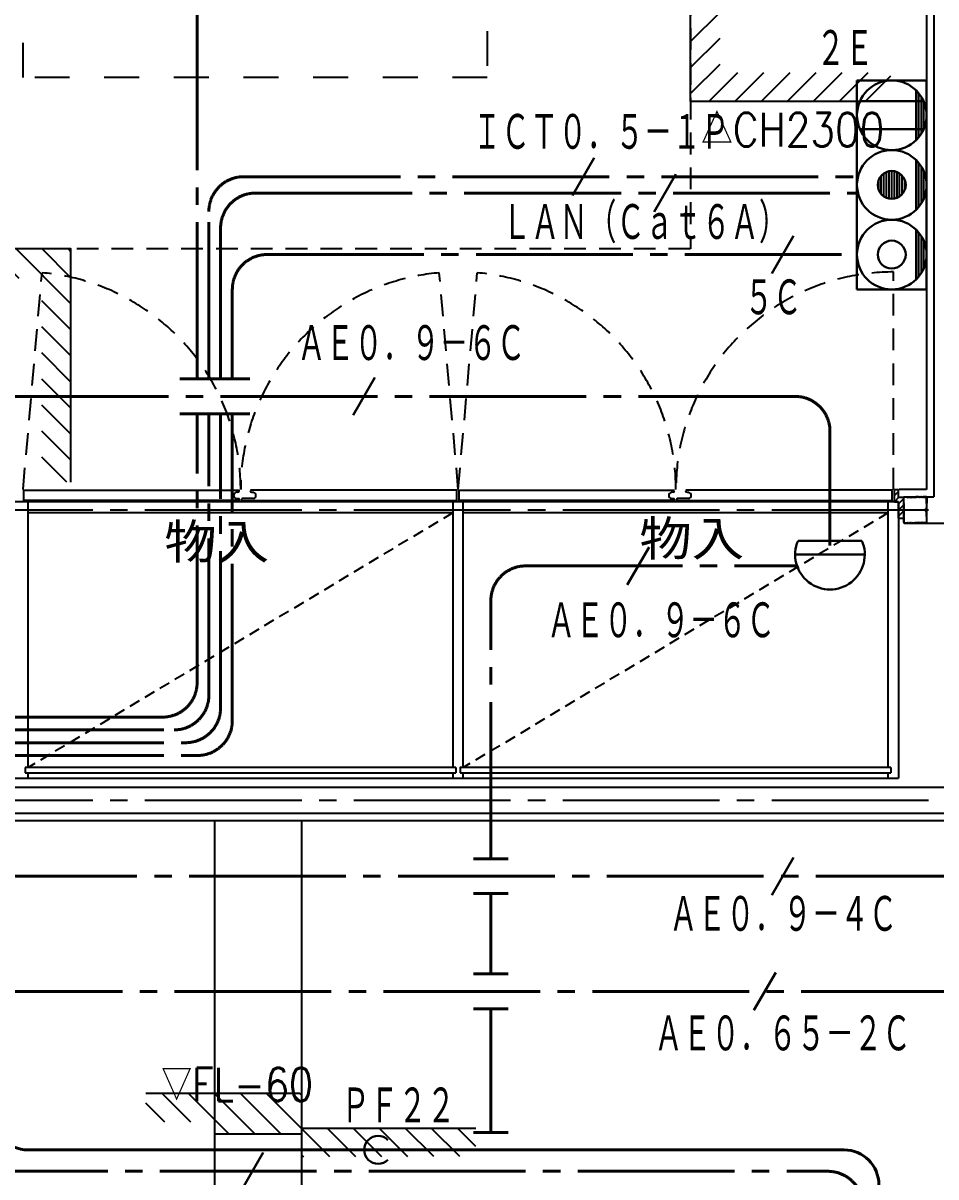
# Model space of a CAD drawing. Header units: millimetres. Extents: x 8300 to 98248, y -10383 to 40000.
# Drawn here: x 27600 to 29173, y 18201 to 20189 of the extents above; entities that cross this region are included whole.
import ezdxf
from ezdxf.enums import TextEntityAlignment as Align

# ---------------------------------------------------------------- set-up
doc = ezdxf.new("R2010")
doc.units = ezdxf.units.MM
doc.header["$LTSCALE"] = 300
for name, pattern in [('CADEWA_LINE5', [1.2, 0.9, -0.1, 0.1, -0.1]), ('CADEWA_LINE6', [2.1, 1.8, -0.1, 0.1, -0.1]), ('DASH-S', [0.2, 0.125, -0.075]), ('HIDDEN3', [0.2, 0.1, -0.1])]:
    doc.linetypes.add(name, pattern=pattern)
for name, color, linetype in [('525EH_Tenjyo(3)', 7, 'CONTINUOUS'), ('526EH_Kabe(7)', 7, 'CONTINUOUS'), ('E配T_その他－１', 7, 'CONTINUOUS'), ('K建0_壁', 7, 'CONTINUOUS')]:
    doc.layers.add(name, color=color, linetype=linetype)
doc.styles.add('MS Gothic2', font='msgothic.ttc', dxfattribs={"width": 0.6})
doc.styles.add('txt2', font='txt.shx', dxfattribs={"width": 1.197332, "bigfont": 'extfont2'})

# ---------------------------------------------------------------- blocks, each defined once
blk = doc.blocks.new('ZGroup217', base_point=(29097, 19910))
at = {"layer": '526EH_Kabe(7)', "color": 6, "linetype": 'Continuous', "lineweight": 30}
blk.add_line((29139, 19867.2), (29139, 19952.8), dxfattribs=at)
at = {"layer": '526EH_Kabe(7)', "color": 6, "linetype": 'Continuous', "lineweight": -3}
for p, q in [((29143.5, 19872.1), (29143.5, 19947.9)), ((29148, 19878.4), (29148, 19941.6)), ((29079, 19894.1), (29079, 19925.9)), ((29083.5, 19890.2), (29083.5, 19929.8)), ((29088, 19887.8), (29088, 19932.2)), ((29092.5, 19886.4), (29092.5, 19933.6)), ((29097, 19886), (29097, 19934)), ((29101.5, 19886.4), (29101.5, 19933.6)), ((29106, 19887.8), (29106, 19932.2)), ((29110.5, 19890.2), (29110.5, 19929.8)), ((29115, 19894.1), (29115, 19925.9)), ((29152.5, 19887.2), (29152.5, 19932.8)), ((29074.5, 19901.7), (29074.5, 19918.3)), ((29119.5, 19901.7), (29119.5, 19918.3))]:
    blk.add_line(p, q, dxfattribs=at)
at = {"layer": '526EH_Kabe(7)', "color": 6, "linetype": 'Continuous', "lineweight": 30}
for radius in [60, 24]:
    blk.add_circle((29097, 19910), radius, dxfattribs=at)
blk = doc.blocks.new('ZGroup218', base_point=(29097, 19790))
at = {"layer": '526EH_Kabe(7)', "color": 6, "linetype": 'Continuous', "lineweight": 30}
blk.add_line((29139, 19747.2), (29139, 19832.9), dxfattribs=at)
at = {"layer": '526EH_Kabe(7)', "color": 6, "linetype": 'Continuous', "lineweight": -3}
for p, q in [((29143.5, 19752.1), (29143.5, 19827.9)), ((29148, 19758.4), (29148, 19821.6)), ((29152.5, 19767.2), (29152.5, 19812.8))]:
    blk.add_line(p, q, dxfattribs=at)
at = {"layer": '526EH_Kabe(7)', "color": 6, "linetype": 'Continuous', "lineweight": 30}
for radius in [60, 24]:
    blk.add_circle((29097, 19790), radius, dxfattribs=at)
blk = doc.blocks.new('ZGroup219', base_point=(29097, 20030))
at = {"layer": '526EH_Kabe(7)', "color": 6, "linetype": 'Continuous', "lineweight": 30}
for p, q in [((29139, 19987.1), (29139, 20072.8)), ((29042, 20054), (29152, 20054)), ((29042, 20006), (29152, 20006))]:
    blk.add_line(p, q, dxfattribs=at)
at = {"layer": '526EH_Kabe(7)', "color": 6, "linetype": 'Continuous', "lineweight": -3}
for p, q in [((29143.5, 19992.1), (29143.5, 20067.9)), ((29148, 19998.4), (29148, 20061.6)), ((29152.5, 20007.2), (29152.5, 20052.8))]:
    blk.add_line(p, q, dxfattribs=at)
at = {"layer": '526EH_Kabe(7)', "color": 6, "linetype": 'Continuous', "lineweight": 30}
blk.add_circle((29097, 20030), 60, dxfattribs=at)
blk = doc.blocks.new('ZGroup221', base_point=(29097, 19910))
at = {"layer": '526EH_Kabe(7)', "color": 6, "linetype": 'Continuous', "lineweight": 30}
for p, q in [((29037, 19730), (29037, 20090)), ((29037, 20090), (29157, 20090)), ((29157, 20090), (29157, 19730)), ((29157, 19730), (29037, 19730))]:
    blk.add_line(p, q, dxfattribs=at)
blk = doc.blocks.new('ZGroup229', base_point=(28642.4, 18150.4))
at = {"layer": 'E配T_その他－１', "color": 1, "linetype": 'Continuous', "lineweight": 40}
for p, q in [((27548, 18905), (27548, 18749.1)), ((27578, 18749.1), (27518, 18749.1)), ((27578, 18689.1), (27518, 18689.1)), ((27548, 18689.1), (27548, 18550.6)), ((27578, 18550.6), (27518, 18550.6)), ((27578, 18490.6), (27518, 18490.6)), ((27548, 18490.6), (27548, 18307.5)), ((27608, 18247.5), (29014.8, 18247.5)), ((29074.8, 18187.5), (29074.8, 17455.7)), ((29134.8, 17395.7), (29766.8, 17395.7))]:
    blk.add_line(p, q, dxfattribs=at)
for centre, start, end in [((27608, 18307.5), 180, 270), ((29014.8, 18187.5), 0, 90), ((29134.8, 17455.7), 180, 270)]:
    blk.add_arc(centre, 60, start, end, dxfattribs=at)
blk = doc.blocks.new('ZGroup230', base_point=(28248, 18299.8))
at = {"layer": 'E配T_その他－１', "color": 3, "linetype": 'Continuous', "lineweight": 30}
blk.add_arc((28211.8, 18247.5), 24, 45, 315, dxfattribs=at)
at = {"layer": 'E配T_その他－１', "color": 3, "lineweight": -3, "style": 'MS Gothic2', "width": 0.6}
blk.add_text('ＰＦ２２', height=60, dxfattribs=at).set_placement((28148.4, 18324.9), align=Align.MIDDLE_LEFT)
blk = doc.blocks.new('ZGroup243', base_point=(28305.5, 19422.4))
at = {"layer": 'E配T_その他－１', "color": 1, "linetype": 'CADEWA_LINE5', "lineweight": 40}
for p, q in [((28000.4, 19895.9), (29038.7, 19895.9)), ((27940.4, 19575.6), (27940.4, 19835.9)), ((27940.4, 19009), (27940.4, 19515.6)), ((27572.3, 18949), (27880.4, 18949))]:
    blk.add_line(p, q, dxfattribs=at)
at = {"layer": 'E配T_その他－１', "color": 1, "linetype": 'Continuous', "lineweight": 40}
for p, q in [((27910.4, 19575.6), (27970.4, 19575.6)), ((27910.4, 19515.6), (27970.4, 19515.6))]:
    blk.add_line(p, q, dxfattribs=at)
at = {"layer": 'E配T_その他－１', "color": 1, "linetype": 'CADEWA_LINE5', "lineweight": 40}
for centre, start, end in [((28000.4, 19835.9), 90, 180), ((27880.4, 19009), 270, 0)]:
    blk.add_arc(centre, 60, start, end, dxfattribs=at)
blk = doc.blocks.new('ZGroup244', base_point=(28666.1, 19862))
at = {"layer": 'E配T_その他－１', "color": 3, "linetype": 'Continuous', "lineweight": 30}
blk.add_line((28725.1, 19928.3), (28687.6, 19863.4), dxfattribs=at)
at = {"layer": 'E配T_その他－１', "color": 3, "lineweight": -3, "style": 'MS Gothic2', "width": 0.6}
blk.add_text('ＬＡＮ（Ｃａｔ６Ａ）', height=60, dxfattribs=at).set_placement((28426.1, 19846.9), align=Align.MIDDLE_LEFT)
blk = doc.blocks.new('ZGroup245', base_point=(28304.7, 19358.5))
at = {"layer": 'E配T_その他－１', "color": 1, "linetype": 'CADEWA_LINE5', "lineweight": 40}
for p, q in [((28020.6, 19790), (29037, 19790)), ((27960.6, 19575.6), (27960.6, 19730)), ((27960.6, 18987), (27960.6, 19515.6)), ((27572.3, 18927), (27900.6, 18927))]:
    blk.add_line(p, q, dxfattribs=at)
at = {"layer": 'E配T_その他－１', "color": 1, "linetype": 'Continuous', "lineweight": 40}
for p, q in [((27930.6, 19575.6), (27990.6, 19575.6)), ((27930.6, 19515.6), (27990.6, 19515.6))]:
    blk.add_line(p, q, dxfattribs=at)
at = {"layer": 'E配T_その他－１', "color": 1, "linetype": 'CADEWA_LINE5', "lineweight": 40}
for centre, start, end in [((28020.6, 19730), 90, 180), ((27900.6, 18987), 270, 0)]:
    blk.add_arc(centre, 60, start, end, dxfattribs=at)
blk = doc.blocks.new('ZGroup246', base_point=(28896.2, 19744.2))
at = {"layer": 'E配T_その他－１', "color": 3, "linetype": 'Continuous', "lineweight": 30}
blk.add_line((28927.7, 19822.5), (28890.2, 19757.6), dxfattribs=at)
at = {"layer": 'E配T_その他－１', "color": 3, "lineweight": -3, "style": 'MS Gothic2', "width": 0.6}
blk.add_text('５Ｃ', height=60, dxfattribs=at).set_placement((28843.4, 19717.1), align=Align.MIDDLE_LEFT)
blk = doc.blocks.new('ZGroup247', base_point=(28304.7, 20348))
at = {"layer": 'E配T_その他－１', "color": 1, "linetype": 'CADEWA_LINE5', "lineweight": 40}
for p, q in [((27900, 19575.6), (27900, 21170)), ((27900, 19053), (27900, 19515.6)), ((27572.3, 18993), (27840, 18993))]:
    blk.add_line(p, q, dxfattribs=at)
at = {"layer": 'E配T_その他－１', "color": 1, "linetype": 'Continuous', "lineweight": 40}
for p, q in [((27870, 19575.6), (27930, 19575.6)), ((27870, 19515.6), (27930, 19515.6))]:
    blk.add_line(p, q, dxfattribs=at)
at = {"layer": 'E配T_その他－１', "color": 1, "linetype": 'CADEWA_LINE5', "lineweight": 40}
blk.add_arc((27840, 19053), 60, 270, 0, dxfattribs=at)
blk = doc.blocks.new('ZGroup249', base_point=(28305.5, 19447.6))
at = {"layer": 'E配T_その他－１', "color": 1, "linetype": 'CADEWA_LINE5', "lineweight": 40}
for p, q in [((27980.2, 19924.1), (29038.7, 19924.1)), ((27920.2, 19575.6), (27920.2, 19864.1)), ((27920.2, 19031), (27920.2, 19515.6)), ((27572.3, 18971), (27860.2, 18971))]:
    blk.add_line(p, q, dxfattribs=at)
at = {"layer": 'E配T_その他－１', "color": 1, "linetype": 'Continuous', "lineweight": 40}
for p, q in [((27890.2, 19575.6), (27950.2, 19575.6)), ((27890.2, 19515.6), (27950.2, 19515.6))]:
    blk.add_line(p, q, dxfattribs=at)
at = {"layer": 'E配T_その他－１', "color": 1, "linetype": 'CADEWA_LINE5', "lineweight": 40}
for centre, start, end in [((27980.2, 19864.1), 90, 180), ((27860.2, 19031), 270, 0)]:
    blk.add_arc(centre, 60, start, end, dxfattribs=at)
blk = doc.blocks.new('ZGroup250', base_point=(28591.8, 19972.6))
at = {"layer": 'E配T_その他－１', "color": 3, "linetype": 'Continuous', "lineweight": 30}
blk.add_line((28584.4, 19956.6), (28546.9, 19891.7), dxfattribs=at)
at = {"layer": 'E配T_その他－１', "color": 3, "lineweight": -3, "style": 'MS Gothic2', "width": 0.6}
blk.add_text('ＩＣＴ０．５－１Ｐ', height=60, dxfattribs=at).set_placement((28375.2, 20002.2), align=Align.MIDDLE_LEFT)
blk = doc.blocks.new('ZGroup271', base_point=(28990.5, 19255))
at = {"layer": '525EH_Tenjyo(3)', "color": 6, "linetype": 'Continuous', "lineweight": 30}
for p, q in [((28935.5, 19297), (29045.5, 19297)), ((28930.5, 19273), (29050.5, 19273))]:
    blk.add_line(p, q, dxfattribs=at)
blk.add_arc((28990.5, 19273), 60, 156.4305, 23.5695, dxfattribs=at)
blk = doc.blocks.new('ZGroup283', base_point=(28249.7, 19417.3))
at = {"layer": 'E配T_その他－１', "color": 1, "linetype": 'CADEWA_LINE5', "lineweight": 40}
for p, q in [((28930.5, 19545.6), (27568.8, 19545.6)), ((27508.8, 19485.6), (27508.8, 19289)), ((28990.5, 19289), (28990.5, 19485.6))]:
    blk.add_line(p, q, dxfattribs=at)
for centre, start, end in [((27568.8, 19485.6), 90, 180), ((28930.5, 19485.6), 0, 90)]:
    blk.add_arc(centre, 60, start, end, dxfattribs=at)
blk = doc.blocks.new('ZGroup284', base_point=(28265.8, 19601.4))
at = {"layer": 'E配T_その他－１', "color": 3, "linetype": 'Continuous', "lineweight": 30}
blk.add_line((28206.4, 19578.1), (28168.9, 19513.1), dxfattribs=at)
at = {"layer": 'E配T_その他－１', "color": 3, "lineweight": -3, "style": 'MS Gothic2', "width": 0.6}
blk.add_text('ＡＥ０．９－６Ｃ', height=60, dxfattribs=at).set_placement((28072.6, 19638.3), align=Align.MIDDLE_LEFT)
blk = doc.blocks.new('ZGroup307', base_point=(28068.2, 18315.2))
at = {"layer": 'K建0_壁', "color": 250, "linetype": 'Continuous', "lineweight": -3}
for p, q in [((27889.3, 18295.1), (27839.3, 18345.1)), ((27954.3, 18275.1), (27884.3, 18345.1)), ((27999.2, 18275.1), (27929.2, 18345.1)), ((28044.1, 18275.1), (27974.1, 18345.1)), ((28128.8, 18235.3), (28019, 18345.1)), ((28080, 18329), (28063.9, 18345.1)), ((27844.4, 18295.1), (27811.6, 18328)), ((28080, 18285.1), (28080, 18275.1)), ((28173.6, 18235.4), (28123.9, 18285.1)), ((28218.3, 18235.6), (28168.8, 18285.1)), ((28263.1, 18235.7), (28213.7, 18285.1)), ((28307.8, 18235.9), (28258.6, 18285.1)), ((28352.6, 18236), (28303.5, 18285.1)), ((28380, 18253.5), (28348.4, 18285.1)), ((28084, 18235.2), (28080, 18239.2))]:
    blk.add_line(p, q, dxfattribs=at)
for points in [[(27811.6, 18345.1), (27930, 18345.1), (28076.5, 18345.1), (28080, 18341.6), (28080, 18285.1), (28380, 18285.1)], [(27930, 18345.1), (27930, 18275.1), (28080, 18275.1)]]:
    blk.add_lwpolyline(points, dxfattribs=at)
at = {"layer": 'K建0_壁', "color": 250, "lineweight": -3, "style": 'txt2', "width": 0.836257}
blk.add_text('▽FL-60', height=57.6, dxfattribs=at).set_placement((28099.6, 18314.1), align=Align.BOTTOM_RIGHT)
blk = doc.blocks.new('ZGroup315', base_point=(28790.8, 20152))
at = {"layer": 'K建0_壁', "color": 250, "linetype": 'Continuous', "lineweight": -3}
for p, q in [((28408.5, 20309.1), (28453.3, 20353.8)), ((28448.2, 20303.8), (28498.2, 20353.8)), ((28493.1, 20303.8), (28543.1, 20353.8)), ((28538, 20303.8), (28588, 20353.8)), ((28582.9, 20303.8), (28632.9, 20353.8)), ((28627.8, 20303.8), (28677.8, 20353.8)), ((28672.7, 20303.8), (28722.7, 20353.8)), ((28717.6, 20303.8), (28767.6, 20353.8)), ((28751, 20292.4), (28801, 20342.4)), ((28751, 20247.5), (28801, 20297.5)), ((28751, 20202.6), (28801, 20252.6)), ((28751, 20157.7), (28801, 20207.7)), ((28751, 20112.8), (28801, 20162.8)), ((28751, 20067.9), (28801, 20117.9)), ((28781.9, 20053.8), (28831.9, 20103.8)), ((28826.8, 20053.8), (28876.8, 20103.8)), ((28871.7, 20053.8), (28921.7, 20103.8)), ((28916.6, 20053.8), (28966.6, 20103.8)), ((28961.5, 20053.8), (29011.5, 20103.8)), ((29006.4, 20053.8), (29056.4, 20103.8)), ((29051.3, 20053.8), (29095.1, 20097.7))]:
    blk.add_line(p, q, dxfattribs=at)
blk.add_lwpolyline([(29095.1, 20053.8), (28750, 20053.8), (28750, 20303.8), (28408.5, 20303.8)], dxfattribs=at)
at = {"layer": 'K建0_壁', "color": 250, "lineweight": -3, "style": 'txt2', "width": 0.859876}
blk.add_text('△CH2300', height=57.6, dxfattribs=at).set_placement((28768.5, 19959.1), align=Align.BOTTOM_LEFT)
blk = doc.blocks.new('ZGroup316', base_point=(27532.4, 19769.5))
at = {"layer": 'K建0_壁', "color": 250, "linetype": 'Continuous', "lineweight": -3}
for p, q in [((27432.4, 20089.8), (27382.4, 20139.8)), ((27432.4, 20134.7), (27425.6, 20141.5)), ((27432.4, 20044.9), (27382.4, 20094.9)), ((27432.4, 20000), (27382.4, 20050)), ((27432.4, 19955.1), (27382.4, 20005.1)), ((27432.4, 19910.2), (27382.4, 19960.2)), ((27432.4, 19865.3), (27382.4, 19915.3)), ((27432.4, 19820.4), (27382.4, 19870.4)), ((27458.8, 19749), (27382.4, 19825.5)), ((27413.9, 19749), (27382.4, 19780.6)), ((27503.7, 19749), (27453.7, 19799)), ((27548.6, 19749), (27498.6, 19799)), ((27593.5, 19749), (27543.5, 19799)), ((27682.4, 19705.1), (27588.4, 19799)), ((27682.4, 19750), (27633.3, 19799)), ((27682.4, 19794.9), (27678.2, 19799)), ((27682.4, 19660.2), (27632.4, 19710.2)), ((27682.4, 19615.3), (27632.4, 19665.3)), ((27682.4, 19570.4), (27632.4, 19620.4)), ((27682.4, 19525.5), (27632.4, 19575.5)), ((27682.4, 19480.6), (27632.4, 19530.6)), ((27682.4, 19435.7), (27632.4, 19485.7)), ((27675.5, 19397.6), (27632.4, 19440.8))]:
    blk.add_line(p, q, dxfattribs=at)
blk.add_lwpolyline([(27682.4, 19397.6), (27682.4, 19800), (27432.4, 19800), (27432.4, 20141.5)], dxfattribs=at)
blk = doc.blocks.new('ZGroup322', base_point=(28653.8, 18346.6))
at = {"layer": 'E配T_その他－１', "color": 1, "linetype": 'CADEWA_LINE5', "lineweight": 40}
for p, q in [((28466.1, 19253.6), (28931.6, 19253.6)), ((28406.1, 18749.1), (28406.1, 19193.6)), ((28406.1, 18550.6), (28406.1, 18689.1)), ((28406.1, 18277.5), (28406.1, 18490.6)), ((28406.1, 17499.6), (28406.1, 18180.6)), ((28489.1, 17439.6), (28466.1, 17439.6))]:
    blk.add_line(p, q, dxfattribs=at)
at = {"layer": 'E配T_その他－１', "color": 1, "linetype": 'Continuous', "lineweight": 40}
for p, q in [((28436.1, 18749.1), (28376.1, 18749.1)), ((28436.1, 18689.1), (28376.1, 18689.1)), ((28436.1, 18550.6), (28376.1, 18550.6)), ((28436.1, 18490.6), (28376.1, 18490.6)), ((28436.1, 18277.5), (28376.1, 18277.5)), ((28436.1, 18180.6), (28376.1, 18180.6))]:
    blk.add_line(p, q, dxfattribs=at)
at = {"layer": 'E配T_その他－１', "color": 1, "linetype": 'CADEWA_LINE5', "lineweight": 40}
for centre, start, end in [((28466.1, 19193.6), 90, 180), ((28466.1, 17499.6), 180, 270)]:
    blk.add_arc(centre, 60, start, end, dxfattribs=at)
blk = doc.blocks.new('ZGroup323', base_point=(28696.1, 19197.8))
at = {"layer": 'E配T_その他－１', "color": 3, "linetype": 'Continuous', "lineweight": 30}
blk.add_line((28678.7, 19286.1), (28641.2, 19221.2), dxfattribs=at)
at = {"layer": 'E配T_その他－１', "color": 3, "lineweight": -3, "style": 'MS Gothic2', "width": 0.6}
blk.add_text('ＡＥ０．９－６Ｃ', height=60, dxfattribs=at).set_placement((28502.9, 19160.7), align=Align.MIDDLE_LEFT)
blk = doc.blocks.new('ZGroup332', base_point=(27858.7, 18292.6))
at = {"layer": 'E配T_その他－１', "color": 1, "linetype": 'CADEWA_LINE5', "lineweight": 40}
blk.add_line((26035.9, 18210.6), (28987.1, 18210.6), dxfattribs=at)
blk.add_arc((28987.1, 18150.6), 60, 0, 90, dxfattribs=at)
blk = doc.blocks.new('ZGroup333', base_point=(27960.1, 18160.9))
at = {"layer": 'E配T_その他－１', "color": 3, "linetype": 'Continuous', "lineweight": 30}
blk.add_line((28013.7, 18243.1), (27976.3, 18178.2), dxfattribs=at)
at = {"layer": 'E配T_その他－１', "color": 3, "lineweight": -3, "style": 'MS Gothic2', "width": 0.6}
blk.add_text('ＣＰＥＶ０．９－２Ｐ', height=60, dxfattribs=at).set_placement((27720.1, 18129.9), align=Align.MIDDLE_LEFT)
blk = doc.blocks.new('ZGroup334', base_point=(27718.6, 18927))
at = {"layer": 'E配T_その他－１', "color": 1, "linetype": 'CADEWA_LINE5', "lineweight": 40}
blk.add_line((26086.2, 18719.1), (29441, 18719.1), dxfattribs=at)
blk = doc.blocks.new('ZGroup335', base_point=(28906.7, 18677.6))
at = {"layer": 'E配T_その他－１', "color": 3, "linetype": 'Continuous', "lineweight": 30}
blk.add_line((28927.8, 18751.5), (28890.3, 18686.6), dxfattribs=at)
at = {"layer": 'E配T_その他－１', "color": 3, "lineweight": -3, "style": 'MS Gothic2', "width": 0.6}
blk.add_text('ＡＥ０．９－４Ｃ', height=60, dxfattribs=at).set_placement((28713.5, 18654.9), align=Align.MIDDLE_LEFT)
blk = doc.blocks.new('ZGroup336', base_point=(27601.3, 18847.8))
at = {"layer": 'E配T_その他－１', "color": 1, "linetype": 'CADEWA_LINE5', "lineweight": 40}
blk.add_line((26061.1, 18520.6), (29231.6, 18520.6), dxfattribs=at)
blk = doc.blocks.new('ZGroup337', base_point=(28904.4, 18475.4))
at = {"layer": 'E配T_その他－１', "color": 3, "linetype": 'Continuous', "lineweight": 30}
blk.add_line((28897, 18553.1), (28859.5, 18488.1), dxfattribs=at)
at = {"layer": 'E配T_その他－１', "color": 3, "lineweight": -3, "style": 'MS Gothic2', "width": 0.6}
blk.add_text('ＡＥ０．６５－２Ｃ', height=60, dxfattribs=at).set_placement((28687.8, 18449), align=Align.MIDDLE_LEFT)

msp = doc.modelspace()

# ---------------------------------------------------------------- linework, layer by layer
at = {"layer": 'K建0_壁', "color": 250, "linetype": 'Continuous', "lineweight": -3}
for p, q in [((29157, 21843), (29157, 19385)), ((29169.5, 21830.5), (29169.5, 19372.5)), ((29101.5, 19385), (29108.5, 19385)), ((29101.5, 19364), (29101.5, 19385)), ((29108.5, 19372), (29108.5, 19385)), ((29157, 19385), (29109.5, 19385)), ((27608.5, 18906), (27608.5, 19364)), ((27969.8, 19380.4), (27967.2, 19380.4)), ((27967.2, 19369.6), (27971.6, 19369.6)), ((27996.9, 19369.6), (27977.4, 19369.6)), ((27994.3, 19380.4), (27996.9, 19380.4)), ((28340.5, 19364), (28340.5, 18906)), ((28358.5, 18906), (28358.5, 19364)), ((28719.8, 19380.4), (28717.2, 19380.4)), ((28717.2, 19369.6), (28721.6, 19369.6)), ((28746.9, 19369.6), (28727.4, 19369.6)), ((28744.3, 19380.4), (28746.9, 19380.4)), ((29090.5, 18906), (29090.5, 19364)), ((29108.5, 19381.7), (29101.5, 19374.7)), ((29109.4, 19372), (29101.5, 19364.1)), ((29101.5, 19364), (29108.5, 19364)), ((29108.5, 19372), (29117.5, 19372)), ((29117.5, 19369.5), (29108.5, 19360.5)), ((29108.5, 19336), (29108.5, 19364)), ((29108.5, 19364), (29108.5, 18888)), ((29117.5, 19361.8), (29117.5, 19371.5)), ((29118, 19361.8), (29118, 19371.5)), ((29118.5, 19372.5), (29123.5, 19372.5)), ((29123.4, 19372.1), (29118.5, 19372.1)), ((29119.5, 19372.5), (29169.5, 19372.5)), ((29123.4, 19372.1), (29125, 19371.4)), ((29123.5, 19372.5), (29125, 19371.9)), ((29125, 19371.9), (29126.5, 19372.5)), ((29125, 19371.4), (29126.5, 19372)), ((29126.5, 19372.5), (29128, 19371.9)), ((29126.5, 19372), (29128, 19371.4)), ((29128, 19371.9), (29129.5, 19372.5)), ((29128, 19371.4), (29129.5, 19372)), ((29129.5, 19372.5), (29131, 19371.9)), ((29129.5, 19372), (29131, 19371.4)), ((29131, 19371.9), (29132.5, 19372.5)), ((29131, 19371.4), (29132.6, 19372.1)), ((29132.5, 19372.5), (29136, 19372.5)), ((29132.6, 19372.1), (29135.9, 19372.1)), ((29137.5, 19371.4), (29135.9, 19372.1)), ((29136, 19372.5), (29137.5, 19371.9)), ((29139, 19372.5), (29137.5, 19371.9)), ((29137.5, 19371.4), (29139.1, 19372.1)), ((29142.5, 19372.5), (29139, 19372.5)), ((29142.4, 19372.1), (29139.1, 19372.1)), ((29144, 19371.9), (29142.5, 19372.5)), ((29145.5, 19372.5), (29144, 19371.9)), ((29147, 19371.9), (29145.5, 19372.5)), ((29147, 19371.4), (29145.5, 19372)), ((29148.5, 19372.5), (29147, 19371.9)), ((29148.5, 19372), (29147, 19371.4)), ((29150, 19371.9), (29148.5, 19372.5)), ((29150, 19371.4), (29148.5, 19372)), ((29151.5, 19372.5), (29150, 19371.9)), ((29151.6, 19372.1), (29150, 19371.4)), ((29156.5, 19372.5), (29151.5, 19372.5)), ((29151.6, 19372.1), (29156.5, 19372.1)), ((29157.1, 19361.8), (29157.1, 19371.5)), ((29157.5, 19371.5), (29157.5, 19361.8)), ((28340.5, 19345), (27608.5, 19345)), ((29090.5, 19345), (28358.5, 19345)), ((29117.5, 19358.9), (29108.5, 19349.9)), ((29117.5, 19348.3), (29108.5, 19339.3)), ((29117.5, 19361.8), (29118.2, 19361.3)), ((29118.2, 19361.3), (29117.5, 19360.8)), ((29117.5, 19339.2), (29117.5, 19360.8)), ((29118, 19361.8), (29118.7, 19361.3)), ((29118, 19360.8), (29118.7, 19361.3)), ((29118, 19360.8), (29118, 19339.2)), ((29155.7, 19347.8), (29155.7, 19352.3)), ((29156.2, 19347.8), (29156.2, 19352.3)), ((29156.6, 19347.8), (29156.2, 19347.8)), ((29157.1, 19361.8), (29156.3, 19361.3)), ((29157.1, 19360.8), (29156.3, 19361.3)), ((29156.6, 19347.8), (29156.6, 19352.3)), ((29157.5, 19361.8), (29156.8, 19361.3)), ((29156.8, 19361.3), (29157.5, 19360.8)), ((29157.1, 19360.8), (29157.1, 19353.7)), ((29157.1, 19339.2), (29157.1, 19352.3)), ((29157.5, 19353.7), (29157.5, 19360.8)), ((29157.5, 19339.2), (29157.5, 19352.3)), ((29117.5, 19337.7), (29115.8, 19336)), ((29118.2, 19338.7), (29117.5, 19339.2)), ((29117.5, 19338.2), (29118.2, 19338.7)), ((29117.5, 19328.5), (29117.5, 19338.2)), ((29118, 19339.2), (29118.7, 19338.7)), ((29118, 19338.2), (29118.7, 19338.7)), ((29118, 19338.2), (29118, 19328.5)), ((29118.5, 19328), (29123.5, 19328)), ((29118.5, 19327.5), (29123.5, 19327.5)), ((29123.3, 19327.9), (29125, 19328.6)), ((29123.5, 19327.5), (29125, 19328.1)), ((29125, 19328.6), (29126.5, 19328)), ((29125, 19328.1), (29126.5, 19327.5)), ((29126.5, 19328), (29128, 19328.6)), ((29126.5, 19327.5), (29128, 19328.1)), ((29128, 19328.6), (29129.5, 19328)), ((29128, 19328.1), (29129.5, 19327.5)), ((29129.5, 19328), (29131, 19328.6)), ((29129.5, 19327.5), (29131, 19328.1)), ((29131, 19328.6), (29132.6, 19328)), ((29131, 19328.1), (29132.5, 19327.5)), ((29132.5, 19327.5), (29136, 19327.5)), ((29132.6, 19328), (29135.9, 19328)), ((29135.9, 19328), (29137.3, 19328.5)), ((29136, 19327.5), (29137.5, 19328.1)), ((29139, 19327.5), (29137.5, 19328.1)), ((29139.1, 19328), (29137.7, 19328.5)), ((29142.5, 19327.5), (29139, 19327.5)), ((29142.4, 19328), (29139.1, 19328)), ((29144, 19328.6), (29142.4, 19328)), ((29144, 19328.1), (29142.5, 19327.5)), ((29145.5, 19328), (29144, 19328.6)), ((29145.5, 19327.5), (29144, 19328.1)), ((29147, 19328.6), (29145.5, 19328)), ((29147, 19328.1), (29145.5, 19327.5)), ((29148.5, 19328), (29147, 19328.6)), ((29148.5, 19327.5), (29147, 19328.1)), ((29150, 19328.6), (29148.5, 19328)), ((29150, 19328.1), (29148.5, 19327.5)), ((29151.7, 19327.9), (29150, 19328.6)), ((29151.5, 19327.5), (29150, 19328.1)), ((29156.5, 19328), (29151.5, 19328)), ((29156.5, 19327.5), (29151.5, 19327.5)), ((29157.1, 19339.2), (29156.3, 19338.7)), ((29157.1, 19338.2), (29156.3, 19338.7)), ((29156.8, 19338.7), (29157.5, 19339.2)), ((29157.5, 19338.2), (29156.8, 19338.7)), ((29157.1, 19338.2), (29157.1, 19328.5)), ((29157.5, 19328.5), (29157.5, 19338.2)), ((28345.5, 18906), (27603.5, 18906)), ((27603.5, 18906), (27603.5, 18897)), ((28345.5, 18906), (28345.5, 18897)), ((29095.5, 18906), (29095.5, 18897)), ((27603.5, 18897), (28345.5, 18897)), ((27608.5, 18888), (27608.5, 18897)), ((28340.5, 18897), (28340.5, 18888)), ((28353.5, 18897), (29095.5, 18897)), ((28358.5, 18888), (28358.5, 18897)), ((29090.5, 18888), (29090.5, 18897)), ((26802.5, 18827.5), (29232, 18827.5)), ((26815, 18815), (29232, 18815))]:
    msp.add_line(p, q, dxfattribs=at)
at = {"layer": 'K建0_壁', "color": 250, "linetype": 'DASH-S', "lineweight": -3}
for p, q in [((29100, 19385), (29100, 19760)), ((27600, 19385), (27632.7, 19758.6)), ((28350, 19385), (28317.3, 19758.6)), ((28350, 19385), (28382.7, 19758.6))]:
    msp.add_line(p, q, dxfattribs=at)
at = {"layer": 'K建0_壁', "color": 250, "linetype": 'CADEWA_LINE5', "lineweight": -3}
for p, q in [((26730.1, 19350), (29225, 19350)), ((26730.1, 18850), (29308.6, 18850))]:
    msp.add_line(p, q, dxfattribs=at)
at = {"layer": 'K建0_壁', "color": 250, "linetype": 'DASH-S', "lineweight": -3, "ltscale": 0.5}
for p, q in [((28340.5, 19345), (27608.5, 18906)), ((29090.5, 19345), (28358.5, 18906))]:
    msp.add_line(p, q, dxfattribs=at)
at = {"layer": 'K建0_壁', "color": 250, "linetype": 'Continuous', "lineweight": -3, "ltscale": 0.3}
for p, q in [((29119.5, 19327.5), (29214.5, 19327.5)), ((26802.5, 18872.5), (29232, 18872.5))]:
    msp.add_line(p, q, dxfattribs=at)
at = {"layer": 'K建0_壁', "color": 250, "linetype": 'Continuous', "lineweight": -3, "ltscale": 0.2}
for p, q in [((27930, 18815), (27930, 17571)), ((28080, 18815), (28080, 17571))]:
    msp.add_line(p, q, dxfattribs=at)
at = {"layer": 'K建0_壁', "color": 250, "linetype": 'HIDDEN3', "lineweight": -3, "ltscale": 2}
msp.add_lwpolyline([(28400, 20095), (27600, 20095), (27600, 21495), (28400, 21495)], close=True, dxfattribs=at)
at = {"layer": 'K建0_壁', "color": 250, "linetype": 'DASH-S', "lineweight": -3}
msp.add_lwpolyline([(27250, 21200), (28750, 21200), (28750, 19800), (27250, 19800)], close=True, dxfattribs=at)
at = {"layer": 'K建0_壁', "color": 250, "linetype": 'Continuous', "lineweight": -3}
for points in [[(27972.5, 19368.7), (27972.5, 19366), (27601.5, 19366), (27601.5, 19384), (27971.6, 19384)], [(27976.5, 19368.7), (27976.5, 19366), (28347.5, 19366), (28347.5, 19384), (27992.5, 19384)], [(28722.5, 19368.7), (28722.5, 19366), (28351.5, 19366), (28351.5, 19384), (28721.6, 19384)], [(28726.5, 19368.7), (28726.5, 19366), (29097.5, 19366), (29097.5, 19384), (28742.5, 19384)], [(29108.5, 19364), (26840.5, 19364), (26840.5, 18888), (29108.5, 18888)], [(29108.5, 19336), (29117.5, 19336), (29117.5, 19372)], [(29145.5, 19372), (29144, 19371.4), (29142.4, 19372.1)], [(29095.5, 18906), (28353.5, 18906), (28353.5, 18897)]]:
    msp.add_lwpolyline(points, dxfattribs=at)
at = {"layer": 'K建0_壁', "color": 250, "linetype": 'DASH-S', "lineweight": -3}
for centre, start, end in [((29100, 19385), 90, 180), ((27600, 19385), 0, 85), ((28350, 19385), 95, 180), ((28350, 19385), 0, 85)]:
    msp.add_arc(centre, 375, start, end, dxfattribs=at)
at = {"layer": 'K建0_壁', "color": 250, "linetype": 'Continuous', "lineweight": -3}
for centre, radius, start, end in [((27969.8, 19383.1), 2.7, 270, 360), ((27971.6, 19383.1), 0.9, 0, 90), ((27992.5, 19383.1), 0.9, 90, 180), ((27994.3, 19383.1), 2.7, 180, 270), ((28719.8, 19383.1), 2.7, 270, 360), ((28721.6, 19383.1), 0.9, 0, 90), ((28742.5, 19383.1), 0.9, 90, 180), ((28744.3, 19383.1), 2.7, 180, 270), ((27968.2, 19375), 5.49, 100.3889, 259.6111), ((27971.6, 19368.7), 0.9, 360, 90), ((27977.4, 19368.7), 0.9, 90, 180), ((27995.9, 19375), 5.49, 280.3889, 79.6111), ((28718.2, 19375), 5.49, 100.3889, 259.6111), ((28721.6, 19368.7), 0.9, 360, 90), ((28727.4, 19368.7), 0.9, 90, 180), ((28745.9, 19375), 5.49, 280.3889, 79.6111), ((29118.5, 19371.5), 1, 90, 180), ((29118.5, 19371.5), 0.55, 90, 180), ((29156.5, 19371.5), 1, 0, 90), ((29156.5, 19371.5), 0.55, 0, 90), ((29156.8, 19352.3), 1.12, 91.3787, 180), ((29156.4, 19347.8), 0.675, 180, 0), ((29156.8, 19352.3), 0.675, 0, 180), ((29156.8, 19352.3), 0.225, 0, 180), ((29156.8, 19353.7), 0.75, 270, 0), ((29156.8, 19353.7), 0.3, 270, 0), ((29118.5, 19328.5), 1, 180, 270), ((29118.5, 19328.5), 0.55, 180, 270), ((29156.5, 19328.5), 0.55, 270, 0), ((29156.5, 19328.5), 1, 270, 0)]:
    msp.add_arc(centre, radius, start, end, dxfattribs=at)

# ---------------------------------------------------------------- block references
at = {"layer": '525EH_Tenjyo(3)', "linetype": 'Continuous', "lineweight": 30}
msp.add_blockref('ZGroup271', (28990.5, 19255), dxfattribs=at)
at = {"layer": '526EH_Kabe(7)', "linetype": 'Continuous', "lineweight": 30}
for name, p in [('ZGroup219', (29097, 20030)), ('ZGroup221', (29097, 19910)), ('ZGroup217', (29097, 19910)), ('ZGroup218', (29097, 19790))]:
    msp.add_blockref(name, p, dxfattribs=at)
at = {"layer": 'E配T_その他－１', "linetype": 'Continuous', "lineweight": -3}
for name, p in [('ZGroup247', (28304.7, 20348)), ('ZGroup250', (28591.8, 19972.6)), ('ZGroup249', (28305.5, 19447.6)), ('ZGroup244', (28666.1, 19862)), ('ZGroup243', (28305.5, 19422.4)), ('ZGroup246', (28896.2, 19744.2)), ('ZGroup245', (28304.7, 19358.5)), ('ZGroup284', (28265.8, 19601.4)), ('ZGroup283', (28249.7, 19417.3)), ('ZGroup323', (28696.1, 19197.8)), ('ZGroup322', (28653.8, 18346.6)), ('ZGroup332', (27858.7, 18292.6)), ('ZGroup336', (27601.3, 18847.8)), ('ZGroup334', (27718.6, 18927)), ('ZGroup229', (28642.4, 18150.4)), ('ZGroup335', (28906.7, 18677.6)), ('ZGroup337', (28904.4, 18475.4)), ('ZGroup230', (28248, 18299.8)), ('ZGroup333', (27960.1, 18160.9))]:
    msp.add_blockref(name, p, dxfattribs=at)
at = {"layer": 'K建0_壁', "linetype": 'CADEWA_LINE6', "lineweight": 15}
for name, p in [('ZGroup315', (28790.8, 20152)), ('ZGroup316', (27532.4, 19769.5)), ('ZGroup307', (28068.2, 18315.2))]:
    msp.add_blockref(name, p, dxfattribs=at)

# ---------------------------------------------------------------- texts
at = {"layer": '526EH_Kabe(7)', "color": 220, "lineweight": -3, "style": 'MS Gothic2', "width": 0.6}
msp.add_text('２Ｅ', height=60, dxfattribs=at).set_placement((28967.2, 20146.7), align=Align.MIDDLE_LEFT)
at = {"layer": 'K建0_壁', "color": 250, "lineweight": -3, "style": 'txt2', "width": 1.207082}
for p in [(27933.7, 19238.7), (28752.3, 19244)]:
    msp.add_text('物入', height=67.93, dxfattribs=at).set_placement(p, align=Align.BOTTOM_CENTER)

doc.saveas('drawing.dxf')
